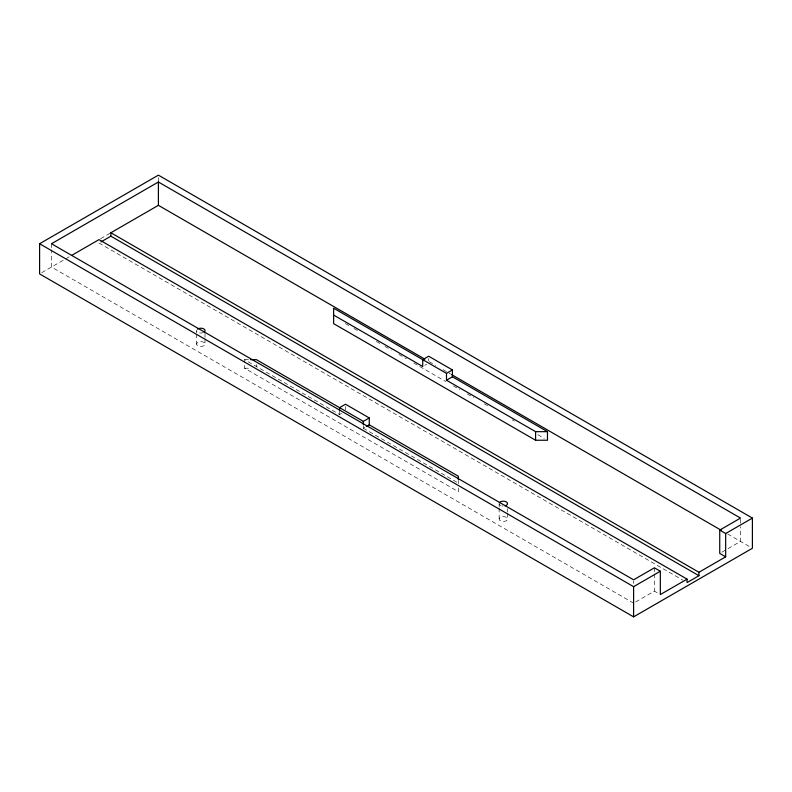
<?xml version="1.0" encoding="UTF-8"?>
<svg xmlns="http://www.w3.org/2000/svg" width="792" height="792" viewBox="0 0 792 792"><rect width="100%" height="100%" fill="white"/><g stroke="black" fill="none" stroke-linecap="round" stroke-linejoin="round"><path stroke-width="0.59" stroke-dasharray="3.96 2.97" d="M41.738 272.676L69.567 256.608M100.604 238.689L110.236 233.135M458.37 488.011L458.37 491.683L244.53 368.221L244.53 359.647L339.57 414.523L341.55 413.375M424.71 365.36L426.69 364.221M363.33 425.947L363.33 428.234L365.31 427.096M635.679 601.94L654.39 591.139L659.34 593.99M721.809 552.212L727.006 549.212M728.046 548.608L740.52 541.411L740.52 526.68M244.53 359.647L249.282 359.647M244.53 368.221L250.47 368.221M429.125 361.627L435.6 365.36M443.035 369.656L450.589 374.012M727.68 533.996L751.331 547.648M345.391 323.572L349.668 326.037M353.945 328.512L358.222 330.977M376.398 341.471L380.675 343.946M384.952 346.411L391.367 350.113M398.851 354.44L406.336 358.756M413.82 363.082L445.896 381.595M453.38 385.922L459.796 389.624M467.28 393.941L473.695 397.643M484.387 403.821L487.595 405.672M512.186 419.869L514.325 421.106M537.847 434.679L544.262 438.392M99 243.045L682.773 580.091M363.33 428.234L458.37 483.11M633.6 603.138L51.48 267.053L51.48 249.866M740.52 519.314L740.52 525.452M654.39 567.814L654.39 572.725M654.39 573.952L654.39 591.139M633.6 581.041L633.6 583.496M507.514 508.593L507.514 512.157M507.514 513.345L507.514 519.285A4.198 2.425 0 0 1 500.89 521.027A4.198 2.425 0 0 1 501.583 516.849A4.198 2.425 0 0 1 507.514 519.285M499.148 503.385L499.148 506.949M499.148 508.137L499.148 518.819M458.37 480.823L458.37 483.595M428.67 358.509L428.67 360.796M345.51 406.514L345.51 409.949M339.57 412.236L339.57 414.523M256.41 364.548L256.41 366.993M205.009 333.382L204.999 337.61M204.999 338.827L205.009 344.322A4.198 2.425 0 0 1 198.287 345.936A4.198 2.425 0 0 1 199.228 341.778A4.198 2.425 0 0 1 205.009 344.322M196.673 330.323L196.673 332.759M196.673 333.977L196.673 344.332M158.4 177.556L158.4 181.18M51.48 243.738L51.48 248.638M203.405 332.561A4.198 2.425 0 0 1 196.673 330.957M502.93 506.029A4.198 2.425 0 0 1 501.861 505.89M500.89 505.593A4.198 2.425 0 0 1 499.188 504.019"/><path stroke-width="1.19" d="M39.6 243.738L158.4 175.141L752.4 518.087L752.4 548.262L633.6 616.859L39.6 273.913L39.6 243.738L633.6 586.674L660.33 571.24L660.33 594.564L687.06 579.13L687.06 582.566L698.94 575.705L698.94 572.269L110.88 232.759L110.88 236.184L698.94 575.705M752.4 518.087L725.67 533.521L725.67 556.835L719.73 553.41L719.73 530.086L740.52 518.087L158.4 182.002L51.48 243.738L633.6 579.813L654.39 567.814L660.33 571.24M71.547 255.47L99 239.62L687.06 579.13M110.88 232.759L158.4 205.326L424.849 359.152M100.98 241.906L110.88 236.184M250.47 359.647L256.41 359.647L363.33 421.374L369.27 417.948L369.27 424.809L458.37 476.249L458.37 479.922M446.49 373.369L452.43 369.933L452.43 376.794L547.47 431.67L547.47 440.243L535.59 440.243L333.63 323.641L333.63 308.207L446.49 373.369L446.49 380.229L535.59 431.67L547.47 431.67M366.3 426.522L369.27 424.809M446.49 380.229L452.43 376.794M698.94 572.269L725.67 556.835M452.43 369.933L428.67 356.222L422.73 359.647L422.73 366.508L333.63 315.067M451.598 374.606L721.255 530.284M719.73 530.086L725.67 533.521M369.27 417.948L345.51 404.227L339.57 407.662L339.57 411.088M633.6 586.674L633.6 616.859M535.59 431.67L535.59 440.243M363.33 421.374L363.33 424.809M158.4 182.002L158.4 205.326M197.505 329.165A4.198 2.425 0 0 1 203.386 328.71A4.198 2.425 0 0 1 204.178 332.105M499.396 502.772A4.198 2.425 0 0 1 506.187 501.841A4.198 2.425 0 0 1 505.078 505.821"/></g></svg>
